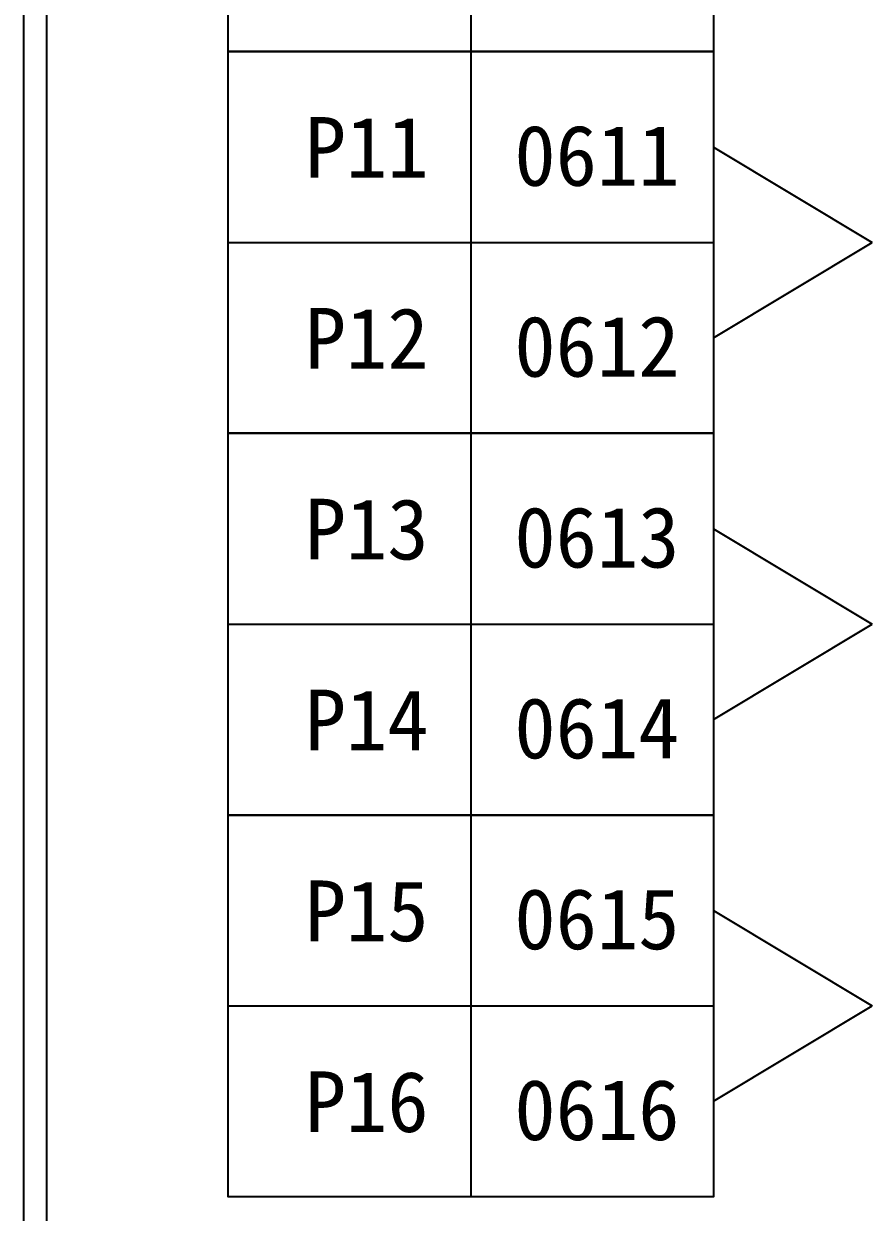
# Model space of a CAD drawing. Extents: x 275 to 562, y 265 to 469.
# Drawn here: x 274.9 to 320.9, y 298.4 to 362.8 of the extents above; entities that cross this region are included whole.
import ezdxf

# ---------------------------------------------------------------- set-up
doc = ezdxf.new("R2010")
doc.units = 0
doc.layers.add('圖框層', color=7, linetype='CONTINUOUS')
doc.layers.add('標尺寸層', color=3, linetype='CONTINUOUS')
doc.styles.add('STSL', font='kaiu.ttf')

msp = doc.modelspace()

# ---------------------------------------------------------------- linework, layer by layer
at = {"layer": '圖框層', "color": 7}
for p, q in [((274.898, 264.945), (274.898, 468.914)), ((276.148, 266.195), (276.148, 467.665))]:
    msp.add_line(p, q, dxfattribs=at)
at = {"layer": '標尺寸層', "color": 7}
for p, q in [((299.137, 381.965), (299.137, 361.283)), ((299.137, 361.283), (299.137, 340.601)), ((312.295, 356.112), (320.903, 350.942)), ((285.978, 350.942), (312.295, 350.942)), ((312.295, 345.772), (320.903, 350.942)), ((299.137, 340.601), (299.137, 319.919)), ((312.295, 335.431), (320.903, 330.26)), ((285.978, 330.26), (312.295, 330.26)), ((312.295, 325.09), (320.903, 330.26)), ((299.137, 319.919), (299.137, 299.238)), ((312.295, 314.749), (320.903, 309.578)), ((285.978, 309.578), (312.295, 309.578)), ((312.295, 304.408), (320.903, 309.578))]:
    msp.add_line(p, q, dxfattribs=at)
for points in [[(285.978, 381.965), (312.295, 381.965), (312.295, 361.283), (285.978, 361.283)], [(285.978, 361.283), (312.295, 361.283), (312.295, 340.601), (285.978, 340.601)], [(285.978, 340.601), (312.295, 340.601), (312.295, 319.919), (285.978, 319.919)], [(285.978, 319.919), (312.295, 319.919), (312.295, 299.238), (285.978, 299.238)]]:
    msp.add_lwpolyline(points, close=True, dxfattribs=at)

# ---------------------------------------------------------------- texts
at = {"layer": '圖框層', "color": 7, "style": 'STSL'}
for s, p in [('P11', (290.134, 354.448)), ('0611', (301.499, 354.01)), ('P12', (290.134, 344.107)), ('0612', (301.499, 343.669)), ('P13', (290.134, 333.766)), ('0613', (301.499, 333.328)), ('P14', (290.134, 323.425)), ('0614', (301.499, 322.987)), ('P15', (290.134, 313.084)), ('0615', (301.499, 312.646)), ('P16', (290.134, 302.743)), ('0616', (301.499, 302.305))]:
    msp.add_text(s, height=3.2896, dxfattribs=at).set_placement(p)

doc.saveas('drawing.dxf')
